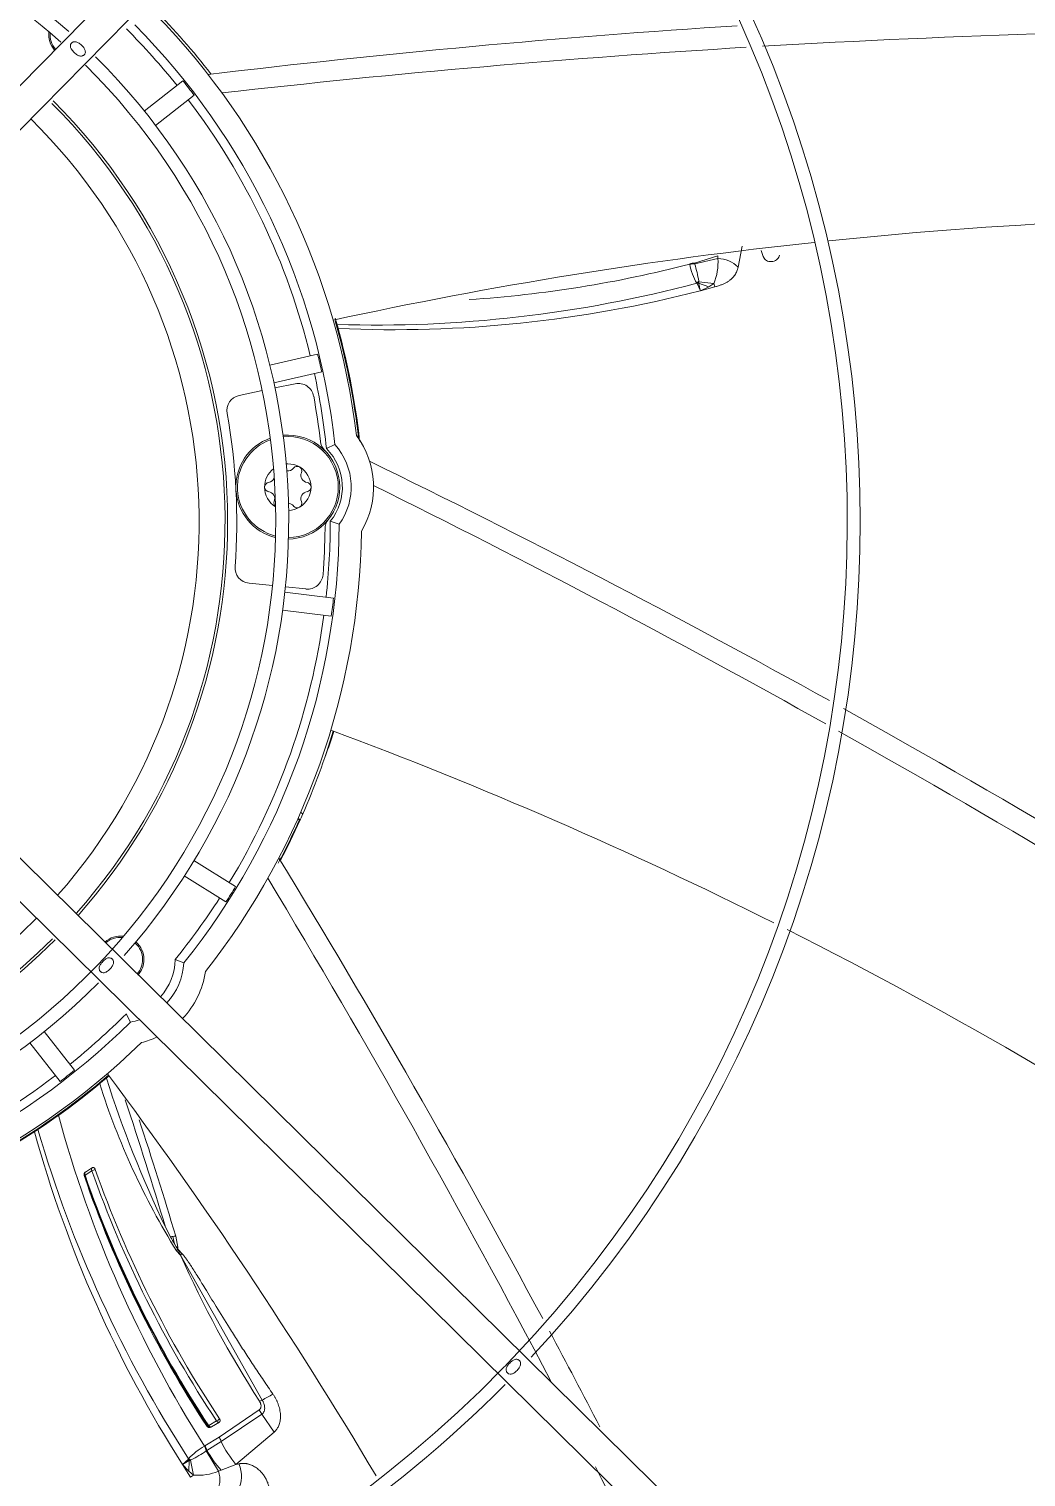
# Model space of a CAD drawing. Header units: millimetres. Extents: x 113490 to 142599, y -20467 to 115.
# Drawn here: x 130181.2 to 130373.1, y -11543.9 to -11265.2 of the extents above; entities that cross this region are included whole.
import ezdxf

# ---------------------------------------------------------------- set-up
doc = ezdxf.new("R2010")
doc.units = ezdxf.units.MM
doc.layers.add('DV3_0', color=7, linetype='Continuous')

msp = doc.modelspace()

# ---------------------------------------------------------------- linework, layer by layer
at = {"layer": 'DV3_0', "color": 7, "linetype": 'Continuous', "lineweight": 15}
for p, q in [((130264.86, -11189.57), (130114.36, -11342.19)), ((130119.28, -11345.75), (130269.19, -11193.73)), ((130210.88, -11275.23), (130203.44, -11281.05)), ((130213.03, -11277.99), (130205.6, -11283.8)), ((130317.72, -11311.09), (130318.54, -11307.04)), ((130309.38, -11310.46), (130309.33, -11310.31)), ((130313.85, -11309.41), (130309.38, -11310.46)), ((130308.42, -11310.5), (130308.4, -11310.42)), ((130309.39, -11310.5), (130309.38, -11310.46)), ((130309.79, -11314.18), (130310.15, -11313.76)), ((130309.83, -11314.21), (130310.16, -11313.9)), ((130309.88, -11314.26), (130309.83, -11314.21)), ((130309.88, -11314.26), (130310.12, -11314.17)), ((130310.16, -11313.9), (130310.15, -11313.76)), ((130313.04, -11314.26), (130310.16, -11313.9)), ((130313.24, -11314.88), (130310.46, -11315.62)), ((130236.8, -11327.82), (130227.6, -11329.94)), ((130237.59, -11331.23), (130228.39, -11333.35)), ((130221.71, -11335.76), (130226.15, -11334.84)), ((130228.6, -11334.33), (130232.48, -11333.52)), ((130238.5, -11345.99), (130240.14, -11345.23)), ((130239.24, -11359.99), (130240.94, -11360.57)), ((130432.33, -11674.11), (130123.04, -11369.11)), ((130119.48, -11374.03), (130428.15, -11678.41)), ((130228.12, -11372.36), (130223.6, -11371.91)), ((130239.87, -11374.76), (130230.5, -11373.61)), ((130234.55, -11373.01), (130230.6, -11372.61)), ((130239.44, -11378.23), (130230.07, -11377.08)), ((130221.01, -11430.27), (130213.01, -11425.27)), ((130219.16, -11433.24), (130211.15, -11428.24)), ((130209.37, -11444.32), (130211.06, -11444.94)), ((130199.99, -11454.74), (130200.79, -11456.35)), ((130187.24, -11467.79), (130181.42, -11460.35)), ((130189.99, -11465.63), (130184.18, -11458.19)), ((130191.87, -11485.9), (130191.93, -11485.8)), ((130192.05, -11485.8), (130193.34, -11484.95)), ((130192.16, -11485.2), (130193.45, -11484.35)), ((130209.71, -11499.77), (130209.61, -11499.62)), ((130209.71, -11499.77), (130209.7, -11499.63)), ((130209.92, -11499.97), (130209.91, -11499.67)), ((130225.62, -11529.31), (130226.12, -11529.09)), ((130217.34, -11533.11), (130215.84, -11534.01)), ((130217.84, -11536.24), (130225.58, -11530.94)), ((130218.23, -11537.03), (130226.09, -11531.82)), ((130225.58, -11530.94), (130226.09, -11531.82)), ((130226.09, -11531.82), (130228.41, -11535.29)), ((130215.71, -11534.08), (130215.53, -11534.15)), ((130217.89, -11533.31), (130216.39, -11534.22)), ((130215.05, -11537.95), (130215.12, -11537.91)), ((130215.12, -11537.91), (130217.84, -11536.24)), ((130215.38, -11538.85), (130215.51, -11538.76)), ((130215.51, -11538.76), (130218.23, -11537.03)), ((130212.36, -11543.9), (130210.8, -11541.48)), ((130211.92, -11540.5), (130211.96, -11540.44)), ((130211.92, -11540.5), (130212.08, -11540.71)), ((130211.96, -11540.44), (130212.35, -11540.66)), ((130211.97, -11540.39), (130212.48, -11540.61)), ((130212.35, -11540.66), (130212.48, -11540.61)), ((130212.89, -11543.51), (130212.35, -11540.66)), ((130215.35, -11538.87), (130215.38, -11538.85)), ((130217.75, -11542.78), (130215.38, -11538.85)), ((130221.09, -11541.49), (130218.23, -11542.59))]:
    msp.add_line(p, q, dxfattribs=at)
at = {"layer": 'DV3_0', "color": 7, "linetype": 'Continuous', "lineweight": 20}
for p, q in [((130309.33, -11310.31), (130313.82, -11308.9)), ((130313.82, -11308.9), (130313.85, -11309.41)), ((130308.42, -11310.52), (130308.42, -11310.5)), ((130309.83, -11314.21), (130309.79, -11314.18)), ((130310.46, -11315.62), (130309.88, -11314.26)), ((130310.12, -11314.17), (130312.07, -11314.84)), ((130312.07, -11314.84), (130310.46, -11315.62)), ((130313.04, -11314.26), (130312.07, -11314.84)), ((130313.24, -11314.88), (130313.04, -11314.26)), ((130233.38, -11417.6), (130233.25, -11417.54)), ((130208.5, -11497.65), (130207.54, -11495.79)), ((130209.27, -11499.05), (130208.95, -11497.6)), ((130209.61, -11499.62), (130209.27, -11499.05)), ((130209.91, -11499.67), (130209.49, -11497.55)), ((130209.61, -11499.62), (130209.7, -11499.63)), ((130209.7, -11499.63), (130209.91, -11499.67)), ((130209.82, -11499.94), (130209.71, -11499.77)), ((130209.91, -11500.06), (130209.67, -11500.39)), ((130210.44, -11501.2), (130209.67, -11500.39)), ((130209.82, -11499.94), (130209.92, -11499.97)), ((130209.91, -11500.06), (130209.92, -11499.97)), ((130210.17, -11500.63), (130209.91, -11500.06)), ((130210.44, -11501.2), (130210.17, -11500.63)), ((130210.44, -11501.2), (130210.68, -11500.87)), ((130226.12, -11529.09), (130210.44, -11501.2)), ((130228.41, -11535.29), (130221.09, -11541.49)), ((130215.03, -11537.96), (130215.05, -11537.95)), ((130210.8, -11541.48), (130211.92, -11540.5)), ((130212.04, -11542.76), (130210.8, -11541.48)), ((130211.96, -11540.44), (130211.97, -11540.39)), ((130212.08, -11540.71), (130212.04, -11542.76)), ((130212.89, -11543.51), (130212.04, -11542.76)), ((130212.36, -11543.9), (130212.89, -11543.51)), ((130218.23, -11542.59), (130217.75, -11542.78))]:
    msp.add_line(p, q, dxfattribs=at)
at = {"layer": 'DV3_0', "color": 7, "linetype": 'Continuous', "lineweight": 15}
for centre, radius, start, end in [((130105.24, -11359.99), 343.5, 315.6512, 45.622), ((130105.24, -11359.99), 346, 316.5062, 45.3204), ((130105.24, -11359.99), 233.5, 316.4663, 45.8392), ((130105.24, -11359.99), 236, 317.0271, 45.7088), ((130105.24, -11359.99), 126, 48.3991, 135.1791), ((130105.24, -11359.99), 123.5, 48.3006, 90), ((130105.24, -11359.99), 140.5, 37.8001, 44.5323), ((130105.24, -11359.99), 140, 6.7677, 44.2323), ((130105.24, -11359.99), 134, 38.7483, 45.0009), ((130105.24, -11359.99), 135.7, 6.2429, 44.7571), ((130435.61, -13101.74), 1840.9, 93.67624, 96.85972), ((130435.5, -13186.65), 1921.39, 90.02851, 93.37418), ((130189.55, -11266.35), 4.5, 172.604, 221.7492), ((130189.55, -11266.35), 4.25, 174.8173, 221.5341), ((130105.24, -11359.99), 126, 318.4756, 45.1616), ((130435.5, -13186.65), 1921.39, 93.4677, 96.48783), ((130105.24, -11359.99), 123.5, 317.6348, 45.2819), ((130105.24, -11359.99), 113.75, 318.4247, 44.9979), ((130105.24, -11359.99), 114.25, 0, 45.0818), ((130105.24, -11359.99), 134, 13.7483, 37.2517), ((130425.17, -12173.61), 872.25, 88.82742, 95.92318), ((130425.17, -12173.61), 872.25, 96.10944, 102.2715), ((130313.73, -11314.98), 5.57, 44.234, 88.773), ((130327.21, -11306.69), 5.19, 193.4825, 210.9685), ((130250.98, -11087.98), 229.83, 273.7436, 284.4718), ((130309.02, -11313.43), 3, 83.1052, 101.6036), ((130308.97, -11313.43), 2.96, 81.7265, 100.6224), ((130319.33, -11308.54), 11.08, 190.2785, 210.594), ((130279.61, -11319.16), 31.02, 10.0291, 16.2291), ((130248.03, -11081.5), 240.73, 268.2172, 284.865), ((130251.47, -11087.41), 235.71, 267.3918, 284.4925), ((130309.7, -11313.97), 0.473, 334.4881, 7.6188), ((130105.24, -11359.99), 140.5, 6.3104, 16.1431), ((130105.24, -11359.99), 134, 5.9991, 12.2517), ((130233.09, -11336.46), 3, 10.4277, 101.75), ((130222.32, -11338.7), 3, 101.75, 190.3054), ((130105.24, -11359.99), 133, 6.6363, 10.4277), ((130105.24, -11359.99), 116, 355.6946, 10.3054), ((130231.07, -11353.4), 10, 0, 95.2742), ((130231.07, -11353.4), 16.5, 329.1138, 36.8862), ((130231.07, -11353.4), 10, 109.6905, 256.3095), ((130240.33, -11344.27), 3, 186.6363, 224.568), ((130231.07, -11353.4), 10.5, 321.1098, 44.8902), ((130231.07, -11353.4), 12.2, 324.0148, 41.9852), ((130231.07, -11353.4), 4.48, 90, 94.0175), ((130231.07, -11353.4), 4.47, 60, 90), ((129441.29, -13004.2), 1841.3, 60.95292, 64.05747), ((130231.07, -11353.4), 4.48, 127.8113, 180), ((130227.19, -11351.16), 1.36, 277.5224, 338.4565), ((130231.07, -11348.92), 1.36, 261.428, 322.4776), ((130232.86, -11350.3), 0.895, 60, 142.4776), ((130231.07, -11353.4), 4.48, 0, 60), ((130232.86, -11350.3), 0.895, 337.5224, 60), ((130234.94, -11351.16), 1.36, 157.5224, 262.4776), ((130227.49, -11353.4), 0.895, 97.5224, 180), ((130231.07, -11353.4), 4.48, 180, 238.1887), ((130227.49, -11353.4), 0.895, 180, 262.4776), ((130227.19, -11355.63), 1.36, 337.5224, 82.4776), ((130231.07, -11353.4), 10, 270, 0), ((130231.07, -11353.4), 4.48, 300, 0), ((130234.94, -11355.63), 1.36, 97.5224, 202.4776), ((130234.65, -11353.4), 0.895, 0, 82.4776), ((130234.65, -11353.4), 0.895, 277.5224, 0), ((129395.55, -13075.18), 1921.33, 60.74083, 63.6758), ((130229.28, -11356.5), 0.895, 157.5224, 230.5125), ((130231.07, -11357.87), 1.36, 37.5224, 84.745), ((130231.07, -11353.4), 4.48, 271.9825, 300), ((130232.86, -11356.5), 0.895, 217.5224, 300), ((130232.86, -11356.5), 0.895, 300, 22.4776), ((130105.24, -11359.99), 114.25, 318.4114, 0), ((130241.23, -11361.5), 3, 141.432, 179.3637), ((130105.24, -11359.99), 134, 353.7483, 0.0009), ((130105.24, -11359.99), 135.7, 321.2429, 359.7571), ((130105.24, -11359.99), 140, 321.7677, 359.2323), ((130105.24, -11359.99), 133, 355.5723, 359.3637), ((130223.9, -11368.92), 3, 175.6946, 264.25), ((130234.85, -11370.03), 3, 264.25, 355.5723), ((130105.24, -11359.99), 134, 328.7483, 352.2517), ((129441.29, -13004.2), 1841.3, 57.34191, 60.857), ((130105.24, -11359.99), 140.5, 336.3104, 343.3028), ((130118.83, -11361), 127.37, 339.734, 341.9536), ((129934.51, -12217.42), 872.25, 63.43384, 69.5445), ((129395.55, -13075.18), 1921.33, 57.30151, 60.65735), ((130105.24, -11359.99), 140.5, 332.3654, 335.7939), ((128658.13, -12384.07), 1840.9, 28.22591, 31.40572), ((128580.86, -12419.24), 1921.39, 27.72245, 31.03383), ((130105.24, -11359.99), 134, 320.9991, 327.2517), ((130105.24, -11359.99), 114.25, 251.4688, 315.1695), ((130105.24, -11359.99), 113.75, 252.7316, 315.086), ((130198.87, -11444.3), 4.5, 82.604, 131.7492), ((130198.87, -11444.3), 4.25, 84.8173, 131.5341), ((130198.87, -11444.3), 4.25, 0, 48), ((130198.87, -11444.3), 4.5, 0, 48), ((129934.51, -12217.42), 872.25, 56.07412, 63.24774), ((130105.24, -11359.99), 123.5, 316.2428, 317.6348), ((130105.24, -11359.99), 123.5, 226.1082, 316.2428), ((130198.87, -11444.3), 4.25, 319.2681, 0), ((130198.87, -11444.3), 4.5, 318, 0), ((130198.87, -11444.3), 10.5, 316.9653, 359.8902), ((130198.87, -11444.3), 12.2, 316.7471, 356.9852), ((130198.87, -11444.3), 16.5, 316.3964, 351.8862), ((130105.24, -11359.99), 126, 270, 315.2026), ((130105.24, -11359.99), 134, 308.7483, 315.0009), ((130105.24, -11359.99), 135.7, 276.2429, 314.7571), ((130198.87, -11444.3), 12.2, 279.0148, 287.4816), ((130105.24, -11359.99), 140, 276.7677, 314.2323), ((130198.87, -11444.3), 16.5, 284.1138, 295.142), ((129498.06, -11989.01), 872.25, 30.70257, 36.8175), ((130105.24, -11359.99), 134, 283.7483, 307.2517), ((130105.24, -11359.99), 140.5, 299.6325, 310.6019), ((130409.14, -11414.25), 230.17, 195.1216, 212.5095), ((130409.64, -11414.63), 235.85, 195.4508, 212.5348), ((130414.36, -11409.44), 241.06, 196.2834, 212.9029), ((130192.48, -11485.74), 0.635, 120.3769, 194.3524), ((130192.39, -11485.63), 0.493, 117.9807, 200.505), ((130396.03, -11415.28), 215.94, 199.0626, 213.3779), ((130396.49, -11414.91), 216.38, 199.1244, 213.3976), ((130192.63, -11481.79), 3.25, 282.6415, 295.2259), ((130400.01, -11412.02), 219.15, 199.4393, 213.5401), ((130400.29, -11411.87), 218.76, 199.4529, 213.5312), ((130394.84, -11416.28), 214.58, 198.9328, 213.3194), ((130212.43, -11498.07), 3.21, 215.5979, 218.278), ((130401.32, -11416.25), 208.93, 203.992, 212.7603), ((130105.24, -11359.99), 551.5, 285.4775, 344.5225), ((128658.13, -12384.07), 1840.9, 27.49382, 28.13982), ((130105.24, -11359.99), 233.5, 315.7154, 316.4663), ((130105.24, -11359.99), 233.5, 225.7814, 315.7154), ((130105.24, -11359.99), 236, 270, 315.2644), ((130205.17, -11488.63), 45.56, 297.3771, 300.36), ((130214.14, -11527.64), 6.34, 300.3343, 306.7823), ((130215.27, -11533.06), 1.11, 293.1128, 301.0288), ((130216.12, -11533.82), 0.486, 212.6809, 304.1901), ((130220.35, -11547.8), 11.19, 118.3562, 138.4923), ((130212.46, -11539.36), 2.93, 9.6098, 28.6807), ((130212.47, -11539.42), 2.97, 10.9843, 29.6557), ((130212.14, -11540.23), 0.478, 262.6265, 295.5933), ((130198.15, -11513.63), 30.55, 297.9795, 304.2758), ((130186.12, -11363.84), 181.06, 281.1372, 281.3151), ((130216.43, -11543.73), 5.72, 330.7489, 24.2522), ((130212.45, -11544.38), 5.53, 331.8842, 16.797), ((128580.86, -12419.24), 1921.39, 24.56568, 27.16861)]:
    msp.add_arc(centre, radius, start, end, dxfattribs=at)
at = {"layer": 'DV3_0', "color": 7, "linetype": 'Continuous', "lineweight": 20}
for centre, radius, start, end in [((130105.24, -11359.99), 108.75, 318.5638, 45.4011), ((130309.19, -11313.2), 2.89, 87.0676, 105.6955), ((130303.28, -11310.14), 10.59, 337.0766, 3.9275), ((130275.14, -11323.08), 36.1, 11.929, 14.2834), ((130105.24, -11359.99), 140.35, 6.5068, 15.9471), ((130231.07, -11353.4), 9.71, 0, 95.2074), ((130231.07, -11353.4), 9.71, 110.0694, 255.9306), ((130231.07, -11353.4), 9.71, 270.7926, 0), ((130105.24, -11359.99), 140.35, 332.0548, 335.7939), ((130105.24, -11359.99), 108.75, 249.0395, 315.4011), ((130105.24, -11359.99), 140.35, 299.6151, 310.5445), ((130330.78, -11425.14), 142.58, 197.5793, 211.8537), ((130400.69, -11402.41), 214.54, 197.5546, 205.8027), ((128930.51, -11886.84), 1335.56, 17.02527, 18.12677), ((129474.91, -11715.7), 766.29, 16.54046, 18.29437), ((130249.79, -11475.77), 46.74, 207.9173, 209.8819), ((130325.79, -11390.85), 159.23, 223.3026, 223.7042), ((130212.74, -11539.5), 2.86, 14.9315, 33.7265), ((130233.56, -11528.83), 20.6, 208.8348, 221.922), ((130215.42, -11537.94), 2.96, 17.8925, 35.1018), ((130236.02, -11528.75), 19.62, 204.9566, 220.4757), ((130192.6, -11509.77), 36.56, 299.8509, 302.1929), ((130213.79, -11532.92), 10.63, 265.1255, 291.8661)]:
    msp.add_arc(centre, radius, start, end, dxfattribs=at)
at = {"layer": 'DV3_0', "color": 7, "linetype": 'Continuous', "lineweight": 15}
for centre, major_axis, ratio, start_param, end_param in [((130208.76, -11279.11), (13.43, -17.19), 0.186545, 1.490488, 1.651105), ((130233.24, -11330.44), (4.91, -21.26), 0.186545, 1.490488, 1.651105), ((130235.63, -11376), (-2.66, -21.65), 0.186545, 1.490488, 1.651105), ((130061.75, -11345.04), (176.32, -60.71), 0.866796, -0.078814, -0.070986), ((130216.65, -11429.61), (-11.56, -18.5), 0.186545, 1.490488, 1.651105), ((130186.12, -11463.51), (-17.19, -13.43), 0.186545, 1.490488, 1.651105)]:
    msp.add_ellipse(centre, major_axis=major_axis, ratio=ratio, start_param=start_param, end_param=end_param, dxfattribs=at)
at = {"layer": 'DV3_0', "color": 7, "linetype": 'Continuous', "lineweight": 20}
for centre, major_axis, ratio, start_param, end_param in [((130233.44, -11416.24), (0.458, -0.201), 0.498743, 0, 1.571241), ((130232.93, -11417.39), (0.456, -0.205), 0.498451, 0, 1.57124), ((130232.93, -11417.39), (0.302, -0.399), 0.432332, 0.901374, 1.803204), ((130188.24, -11513.2), (36.82, 12.36), 0.272936, 0.884781, 0.899668), ((130188.24, -11513.2), (36.82, 12.36), 0.272936, 0.867185, 0.884781)]:
    msp.add_ellipse(centre, major_axis=major_axis, ratio=ratio, start_param=start_param, end_param=end_param, dxfattribs=at)
at = {"layer": 'DV3_0', "color": 7, "linetype": 'Continuous', "lineweight": 15}
for points, knots in [([(130191.87, -11270.23), (130191.82, -11270.27), (130191.73, -11270.35), (130191.49, -11270.46), (130191.09, -11270.5), (130190.65, -11270.32), (130190.26, -11270.05), (130189.85, -11269.7), (130189.44, -11269.24), (130189.2, -11268.71), (130189.22, -11268.32), (130189.33, -11268.09), (130189.41, -11268), (130189.45, -11267.95)], [0, 0, 0, 0, 0.040646, 0.082274, 0.181944, 0.323646, 0.41357, 0.509807, 0.690903, 0.824258, 0.919018, 0.959797, 1, 1, 1, 1]), ([(130189.45, -11267.95), (130189.5, -11267.91), (130189.59, -11267.83), (130189.83, -11267.71), (130190.24, -11267.67), (130190.68, -11267.85), (130191.08, -11268.11), (130191.39, -11268.38), (130191.67, -11268.68), (130191.94, -11269.05), (130192.13, -11269.46), (130192.1, -11269.85), (130191.99, -11270.09), (130191.91, -11270.18), (130191.87, -11270.23)], [0, 0, 0, 0, 0.040717, 0.082601, 0.183674, 0.325225, 0.413967, 0.5088, 0.602375, 0.688214, 0.822702, 0.918959, 0.959862, 1, 1, 1, 1]), ([(130322.76, -11309.37), (130322.81, -11309.49), (130322.98, -11309.71), (130323.37, -11309.95), (130323.87, -11310.05), (130324.41, -11310), (130324.92, -11309.81), (130325.31, -11309.52), (130325.58, -11309.18), (130325.68, -11308.92), (130325.7, -11308.79)], [0, 0, 0, 0, 0.124936, 0.249948, 0.37496, 0.499972, 0.624984, 0.749995, 0.875007, 1, 1, 1, 1]), ([(130313.24, -11314.88), (130313.36, -11314.85), (130313.59, -11314.79), (130313.93, -11314.68), (130314.25, -11314.57), (130314.55, -11314.46), (130314.83, -11314.34), (130315.1, -11314.21), (130315.36, -11314.09), (130315.59, -11313.96), (130315.82, -11313.82), (130316.03, -11313.68), (130316.22, -11313.53), (130316.4, -11313.38), (130316.62, -11313.19), (130316.87, -11312.93), (130317.12, -11312.6), (130317.33, -11312.25), (130317.5, -11311.88), (130317.63, -11311.5), (130317.69, -11311.23), (130317.72, -11311.09)], [0, 0, 0, 0, 0.056641, 0.110783, 0.162557, 0.212098, 0.259543, 0.305035, 0.348719, 0.390746, 0.431269, 0.470446, 0.508434, 0.545395, 0.581486, 0.649318, 0.716602, 0.784371, 0.853612, 0.925225, 1, 1, 1, 1]), ([(130195, -11446.62), (130194.96, -11446.58), (130194.88, -11446.49), (130194.76, -11446.25), (130194.73, -11445.84), (130194.91, -11445.4), (130195.17, -11445.01), (130195.53, -11444.6), (130195.99, -11444.19), (130196.52, -11443.95), (130196.9, -11443.98), (130197.14, -11444.09), (130197.23, -11444.17), (130197.27, -11444.2)], [0, 0, 0, 0, 0.040646, 0.082274, 0.181944, 0.323646, 0.41357, 0.509807, 0.690903, 0.824258, 0.919018, 0.959797, 1, 1, 1, 1]), ([(130197.27, -11444.2), (130197.31, -11444.25), (130197.4, -11444.34), (130197.51, -11444.59), (130197.55, -11444.99), (130197.38, -11445.44), (130197.12, -11445.83), (130196.85, -11446.15), (130196.55, -11446.43), (130196.18, -11446.7), (130195.77, -11446.88), (130195.38, -11446.85), (130195.14, -11446.74), (130195.05, -11446.66), (130195, -11446.62)], [0, 0, 0, 0, 0.040717, 0.082601, 0.183674, 0.325225, 0.413967, 0.5088, 0.602375, 0.688214, 0.822702, 0.918959, 0.959862, 1, 1, 1, 1]), ([(130192.05, -11485.8), (130192.02, -11485.8), (130191.97, -11485.81), (130191.94, -11485.81), (130191.93, -11485.8)], [0, 0, 0, 0, 0.499963, 1, 1, 1, 1]), ([(130192.05, -11485.8), (130192.05, -11485.78), (130192.03, -11485.74), (130192.01, -11485.69), (130191.99, -11485.62), (130191.98, -11485.54), (130191.98, -11485.44), (130192.01, -11485.36), (130192.05, -11485.29), (130192.1, -11485.23), (130192.14, -11485.21), (130192.16, -11485.2)], [0, 0, 0, 0, 0.068654, 0.146101, 0.232585, 0.334041, 0.480381, 0.632297, 0.740255, 0.880768, 1, 1, 1, 1]), ([(130193.34, -11484.95), (130193.28, -11484.84), (130193.26, -11484.71), (130193.3, -11484.48), (130193.36, -11484.39), (130193.45, -11484.35)], [0, 0, 0, 0, 0.5, 0.5, 1, 1, 1, 1]), ([(130193.45, -11484.35), (130193.46, -11484.34), (130193.49, -11484.33), (130193.54, -11484.31), (130193.6, -11484.31), (130193.67, -11484.33), (130193.75, -11484.37), (130193.84, -11484.43), (130193.91, -11484.52), (130193.98, -11484.62), (130194, -11484.69), (130194.02, -11484.72)], [0, 0, 0, 0, 0.075079, 0.150644, 0.228664, 0.352639, 0.477385, 0.607267, 0.740203, 0.871682, 1, 1, 1, 1]), ([(130273.33, -11523.86), (130273.29, -11523.81), (130273.21, -11523.72), (130273.09, -11523.49), (130273.06, -11523.09), (130273.23, -11522.65), (130273.5, -11522.26), (130273.77, -11521.95), (130274.08, -11521.67), (130274.45, -11521.4), (130274.87, -11521.21), (130275.26, -11521.24), (130275.49, -11521.35), (130275.58, -11521.43), (130275.63, -11521.47)], [0, 0, 0, 0, 0.040488, 0.081902, 0.180627, 0.320355, 0.409206, 0.504808, 0.600124, 0.687341, 0.822717, 0.918807, 0.959755, 1, 1, 1, 1]), ([(130275.63, -11521.47), (130275.67, -11521.51), (130275.75, -11521.6), (130275.87, -11521.85), (130275.9, -11522.25), (130275.73, -11522.68), (130275.46, -11523.07), (130275.19, -11523.38), (130274.89, -11523.66), (130274.52, -11523.94), (130274.1, -11524.12), (130273.7, -11524.09), (130273.47, -11523.98), (130273.37, -11523.9), (130273.33, -11523.86)], [0, 0, 0, 0, 0.040529, 0.082096, 0.181604, 0.321297, 0.409637, 0.504692, 0.598943, 0.685714, 0.821727, 0.918717, 0.959765, 1, 1, 1, 1]), ([(130217.34, -11533.11), (130217.35, -11533.12), (130217.37, -11533.15), (130217.41, -11533.19), (130217.44, -11533.22), (130217.49, -11533.26), (130217.54, -11533.3), (130217.63, -11533.35), (130217.73, -11533.36), (130217.82, -11533.35), (130217.87, -11533.32), (130217.89, -11533.31)], [0, 0, 0, 0, 0.074951, 0.140477, 0.196539, 0.243124, 0.374483, 0.49079, 0.674123, 0.840338, 1, 1, 1, 1]), ([(130217.94, -11532.71), (130217.95, -11532.73), (130217.97, -11532.77), (130218, -11532.83), (130218.02, -11532.9), (130218.04, -11532.98), (130218.04, -11533.07), (130218.02, -11533.17), (130217.97, -11533.25), (130217.92, -11533.29), (130217.89, -11533.31)], [0, 0, 0, 0, 0.086581, 0.173323, 0.261691, 0.392619, 0.521302, 0.685994, 0.841523, 1, 1, 1, 1]), ([(130216.39, -11534.22), (130216.36, -11534.23), (130216.32, -11534.26), (130216.24, -11534.29), (130216.16, -11534.32), (130216.06, -11534.34), (130215.94, -11534.35), (130215.81, -11534.34), (130215.7, -11534.3), (130215.6, -11534.24), (130215.55, -11534.18), (130215.53, -11534.15)], [0, 0, 0, 0, 0.099456, 0.197178, 0.293807, 0.390006, 0.537714, 0.671041, 0.795208, 0.901241, 1, 1, 1, 1]), ([(130215.84, -11534.01), (130215.91, -11534.12), (130216.02, -11534.2), (130216.22, -11534.28), (130216.32, -11534.27), (130216.39, -11534.22)], [0, 0, 0, 0, 0.5, 0.5, 1, 1, 1, 1]), ([(130221.64, -11541.38), (130221.7, -11541.36), (130221.82, -11541.33), (130222, -11541.3), (130222.18, -11541.28), (130222.36, -11541.27), (130222.55, -11541.26), (130222.73, -11541.27), (130222.92, -11541.29), (130223.11, -11541.32), (130223.3, -11541.35), (130223.49, -11541.4), (130223.68, -11541.46), (130224.08, -11541.6), (130224.67, -11541.88), (130225.41, -11542.4), (130226.02, -11543.01), (130226.52, -11543.64), (130226.9, -11544.29), (130227.21, -11544.96), (130227.38, -11545.56), (130227.47, -11546.06), (130227.51, -11546.44), (130227.52, -11546.82), (130227.49, -11547.18), (130227.43, -11547.54), (130227.34, -11547.89), (130227.25, -11548.11), (130227.21, -11548.22)], [0, 0, 0, 0, 0.01916, 0.038106, 0.056888, 0.075557, 0.094165, 0.112765, 0.131411, 0.150154, 0.169045, 0.188136, 0.207474, 0.227106, 0.308139, 0.388604, 0.471786, 0.538196, 0.605101, 0.673066, 0.74109, 0.778944, 0.816044, 0.852661, 0.889074, 0.925575, 0.962455, 1, 1, 1, 1])]:
    msp.add_open_spline(points, degree=3, knots=knots, dxfattribs=at)
at = {"layer": 'DV3_0', "color": 7, "linetype": 'Continuous', "lineweight": 20}
for points, knots in [([(130210.68, -11500.87), (130210.72, -11500.91), (130210.8, -11501), (130210.92, -11501.14), (130211.05, -11501.3), (130211.19, -11501.48), (130211.34, -11501.67), (130211.49, -11501.88), (130211.65, -11502.11), (130211.82, -11502.35), (130212, -11502.61), (130212.19, -11502.89), (130212.51, -11503.38), (130212.99, -11504.13), (130213.65, -11505.17), (130214.38, -11506.34), (130215.59, -11508.32), (130217.41, -11511.3), (130219.48, -11514.64), (130221.39, -11517.66), (130222.99, -11520.16), (130224.66, -11522.71), (130226.4, -11525.31), (130227.59, -11527.06), (130228.2, -11527.94)], [0, 0, 0, 0, 0.005344, 0.011227, 0.017655, 0.024634, 0.03217, 0.040265, 0.048923, 0.058144, 0.067931, 0.078284, 0.089205, 0.122654, 0.160728, 0.203419, 0.250715, 0.376637, 0.527292, 0.616752, 0.708752, 0.803286, 0.900364, 1, 1, 1, 1]), ([(130225.58, -11530.94), (130225.6, -11530.93), (130225.64, -11530.9), (130225.69, -11530.85), (130225.74, -11530.79), (130225.78, -11530.72), (130225.84, -11530.62), (130225.89, -11530.46), (130225.92, -11530.25), (130225.9, -11530.02), (130225.85, -11529.8), (130225.79, -11529.62), (130225.71, -11529.46), (130225.65, -11529.36), (130225.62, -11529.31)], [0, 0, 0, 0, 0.047269, 0.094486, 0.141965, 0.190015, 0.238932, 0.360986, 0.484024, 0.609828, 0.73821, 0.826195, 0.913054, 1, 1, 1, 1]), ([(130226.09, -11531.82), (130226.11, -11531.8), (130226.15, -11531.77), (130226.23, -11531.69), (130226.36, -11531.54), (130226.52, -11531.26), (130226.62, -11530.87), (130226.62, -11530.47), (130226.57, -11530.12), (130226.48, -11529.79), (130226.36, -11529.51), (130226.24, -11529.28), (130226.16, -11529.15), (130226.12, -11529.09)], [0, 0, 0, 0, 0.0308, 0.061604, 0.125966, 0.2604, 0.42301, 0.542829, 0.658146, 0.771318, 0.85994, 0.936201, 1, 1, 1, 1]), ([(130228.2, -11527.94), (130228.25, -11528.01), (130228.35, -11528.16), (130228.49, -11528.39), (130228.63, -11528.62), (130228.76, -11528.85), (130228.88, -11529.09), (130228.99, -11529.32), (130229.09, -11529.56), (130229.19, -11529.81), (130229.38, -11530.33), (130229.59, -11531.13), (130229.69, -11532.17), (130229.61, -11533.14), (130229.41, -11533.83), (130229.2, -11534.29), (130229.03, -11534.58), (130228.85, -11534.84), (130228.64, -11535.08), (130228.49, -11535.22), (130228.41, -11535.29)], [0, 0, 0, 0, 0.030291, 0.060428, 0.090454, 0.120413, 0.15035, 0.180311, 0.21034, 0.240482, 0.270782, 0.402579, 0.532283, 0.65378, 0.773847, 0.820014, 0.865457, 0.910428, 0.955188, 1, 1, 1, 1])]:
    msp.add_open_spline(points, degree=3, knots=knots, dxfattribs=at)

doc.saveas('drawing.dxf')
